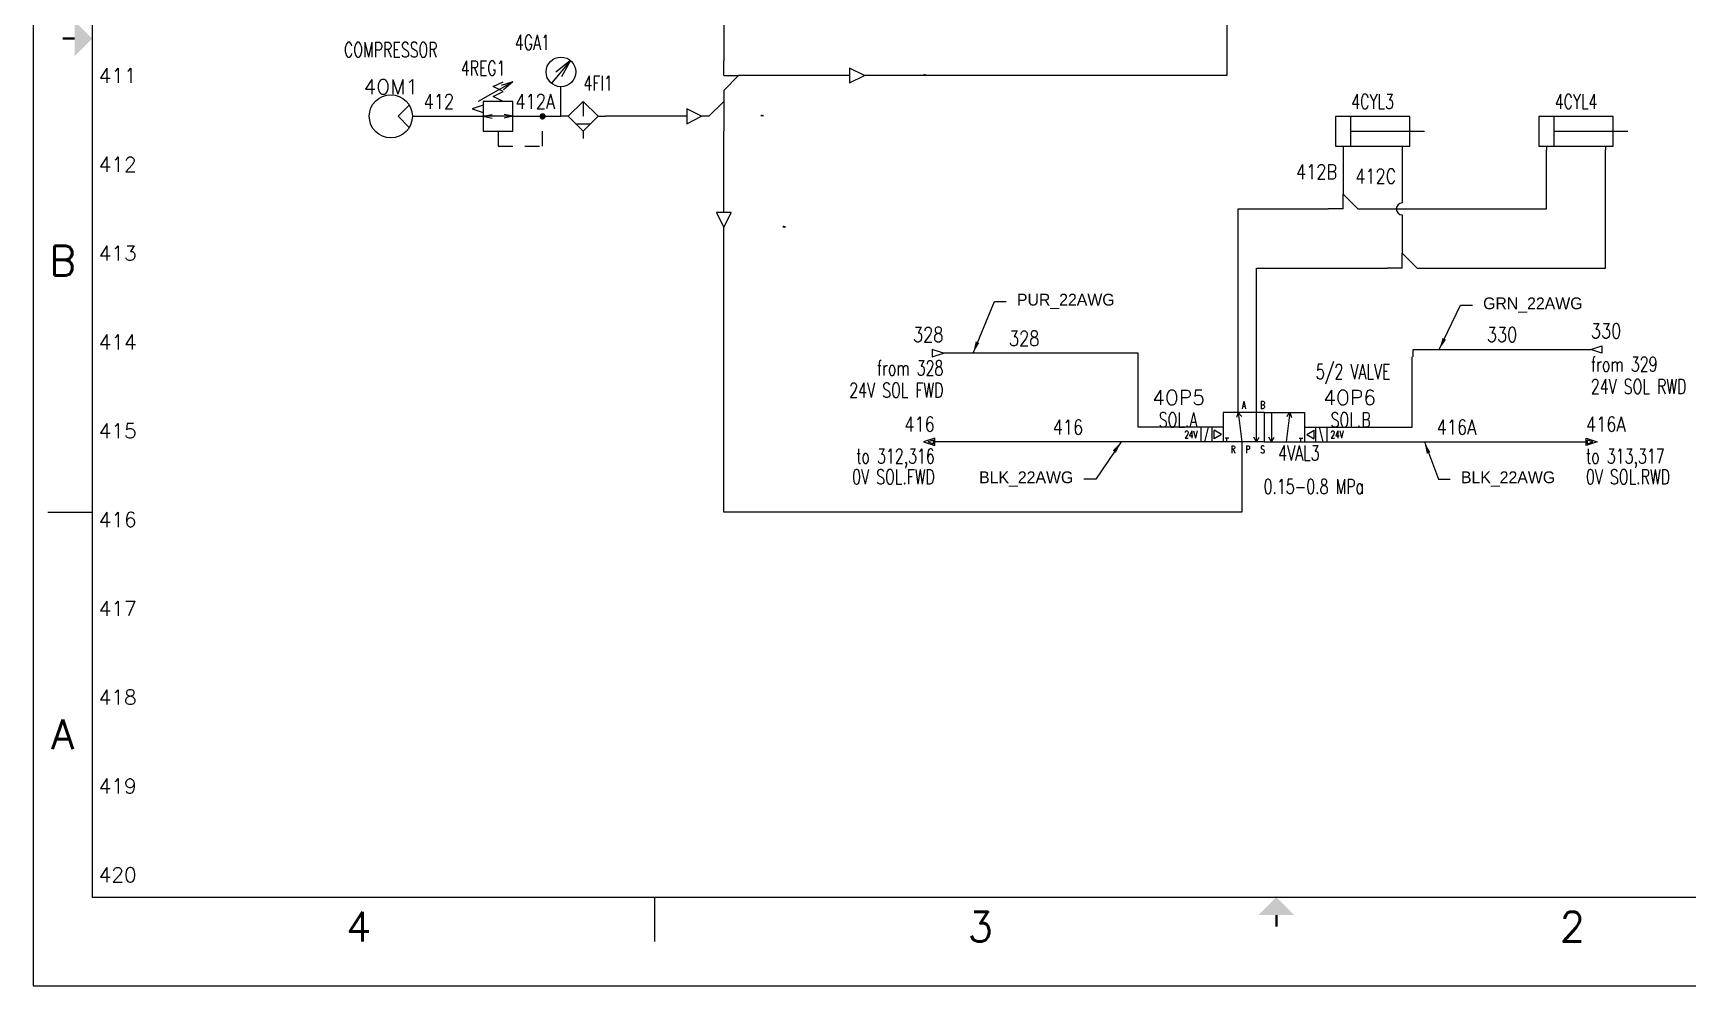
# Model space of a CAD drawing. Header units: inches. Extents: x 0 to 21, y 0 to 16.
# Drawn here: x 0 to 13.98, y 0 to 8.05 of the extents above; entities that cross this region are included whole.
import ezdxf
from ezdxf.enums import TextEntityAlignment as Align

# ---------------------------------------------------------------- set-up
doc = ezdxf.new("R2010")
doc.units = ezdxf.units.IN
doc.header["$MEASUREMENT"] = 0
doc.linetypes.add('DASHED', pattern=[0.1875, 0.125, -0.0625])
for name, color, linetype in [('BLK_22AWG', 7, 'Continuous'), ('DESC', 1, 'Continuous'), ('GRN_22AWG', 7, 'Continuous'), ('GRY_20AWG', 9, 'Continuous'), ('MISC', 2, 'Continuous'), ('POS', 3, 'Continuous'), ('PUR_22AWG', 7, 'Continuous'), ('SYMS', 7, 'Continuous'), ('TAGS', 51, 'Continuous'), ('TERMS', 4, 'Continuous'), ('Title Block', 7, 'Continuous'), ('Viewport', 7, 'Continuous'), ('WIRENO', 70, 'Continuous'), ('WIREREF', 61, 'Continuous'), ('WIREREF_DEST', 61, 'Continuous'), ('XREF', 7, 'Continuous')]:
    doc.layers.add(name, color=color, linetype=linetype)
doc.styles.add('Roman', font='romans')
doc.styles.add('WD', font='romans.shx')
doc.dimstyles.get("Standard").update_dxf_attribs({"dimtxt": 0.18, "dimasz": 0.18, "dimexe": 0.18, "dimexo": 0.0625, "dimgap": 0.09, "dimtad": 0, "dimtih": 1, "dimtoh": 1, "dimdec": 4, "dimzin": 0, "dimdsep": 46, "dimtxsty": 'Standard', "dimcen": 0.09, "dimadec": 0, "dimazin": 0, "dimtfac": 1, "dimtdec": 4, "dimtofl": 0, "dimtmove": 0, "dimatfit": 3, "dimfxl": 1, "dimtolj": 1, "dimtzin": 0, "dimarcsym": 0})

# ---------------------------------------------------------------- blocks, each defined once
blk = doc.blocks.new('ANSI_border_C')
at = {"layer": 'Title Block'}
for p, q in [((0, 16), (0, 0)), ((0.5, 15.25), (0.5, 0.75)), ((0.125, 4), (0.5, 4)), ((0.5, 0.75), (20.5, 0.75)), ((5.25, 0.375), (5.25, 0.75)), ((0, 0), (21, 0))]:
    blk.add_line(p, q, dxfattribs=at)
at = {"layer": 'Title Block', "const_width": 0.02}
for points in [[(0.25, 8), (0.35, 8)], [(10.5, 0.5), (10.5, 0.6)]]:
    blk.add_lwpolyline(points, dxfattribs=at)
at = {"layer": 'Title Block'}
for points in [[(0.35, 7.85), (0.35, 8.15), (0.5, 8)], [(10.35, 0.6), (10.65, 0.6), (10.5, 0.75)]]:
    blk.add_solid(points, dxfattribs=at)
at = {"layer": 'Title Block', "style": 'Roman'}
for s, p in [('B', (0.25, 6.125)), ('A', (0.25, 2.125)), ('4', (2.75, 0.5)), ('3', (8, 0.5)), ('2', (13, 0.5))]:
    blk.add_text(s, height=0.25, dxfattribs=at).set_placement(p, align=Align.MIDDLE_CENTER)
blk = doc.blocks.new('JIC_border_C')
blk.add_blockref('ANSI_border_C', (0, 0))
blk = doc.blocks.new('VVL1_5WAY_2POS')
for p, q in [((0.219, 0), (-0.125, 0)), ((-0.125, 0), (-0.125, -0.25)), ((0, 0), (-0.014, -0.043)), ((0, 0), (0.031, -0.25)), ((0, 0), (0.03, -0.034)), ((0.219, 0), (0.562, 0)), ((0.156, -0.25), (0.156, 0)), ((0.219, 0), (0.219, -0.25)), ((0.281, 0), (0.281, -0.25)), ((0.438, 0), (0.406, -0.25)), ((0.438, 0), (0.408, -0.034)), ((0.438, 0), (0.452, -0.043)), ((0.562, 0), (0.562, -0.25)), ((0.219, -0.25), (-0.125, -0.25)), ((-0.078, -0.219), (-0.109, -0.219)), ((-0.094, -0.25), (-0.094, -0.219)), ((0.156, -0.25), (0.134, -0.211)), ((0.156, -0.25), (0.179, -0.211)), ((0.219, -0.25), (0.562, -0.25)), ((0.281, -0.25), (0.259, -0.211)), ((0.281, -0.25), (0.304, -0.211)), ((0.516, -0.219), (0.547, -0.219)), ((0.531, -0.25), (0.531, -0.219))]:
    blk.add_line(p, q)
at = {"style": 'WD', "width": 0.7}
for tag, p, height in [('DESC1', (0.75, 0.5), 0.125), ('DESC2', (0.75, 0.344), 0.125), ('DESC3', (0.75, 0.188), 0.125), ('WDTAGALT', (0.75, 0.031), 0.125), ('TERM01', (0.031, 0.031), 0.0625), ('TERM02', (0.188, 0.031), 0.0625), ('TERM03', (0.312, 0.031), 0.0625), ('TERM04', (0.469, 0.031), 0.0625), ('TERM05', (-0.062, -0.344), 0.0625), ('TERM06', (0.062, -0.344), 0.0625), ('TERM07', (0.188, -0.344), 0.0625), ('TERM08', (0.312, -0.344), 0.0625), ('TERM09', (0.438, -0.344), 0.0625), ('TERM10', (0.562, -0.344), 0.0625)]:
    blk.add_attdef(tag, p, '', height=height, dxfattribs=at)
for tag, p in [('INST', (-0.188, 0.375)), ('LOC', (-0.188, 0.219)), ('TAG1', (-0.188, 0.062)), ('RATING1', (-0.188, -0.438))]:
    blk.add_attdef(tag, text='', height=0.125, dxfattribs=at).set_placement(p, align=Align.RIGHT)
at = {"style": 'WD'}
for tag, p, height, flags in [('X2TERM01', (0, 0), 0.005, 1), ('WDTYPE', (0.062, 0.062), 0.01, 1), ('X2TERM02', (0.156, 0), 0.005, 1), ('X2TERM03', (0.281, 0), 0.005, 1), ('X2TERM04', (0.438, 0), 0.005, 1), ('WDBLKNAM', (0.499, -0.062), 0.01, 9), ('FAMILY', (0.5, -0.094), 0.005, 9), ('X8TERM05', (-0.094, -0.25), 0.005, 1), ('X8TERM06', (0.031, -0.25), 0.005, 1), ('X8TERM07', (0.156, -0.25), 0.005, 1), ('X8TERM08', (0.281, -0.25), 0.005, 1), ('X8TERM09', (0.406, -0.25), 0.005, 1), ('X8TERM10', (0.531, -0.25), 0.005, 1)]:
    blk.add_attdef(tag, p, '', height=height, dxfattribs=dict(at, flags=flags))
at = {"linetype": 'Continuous', "style": 'WD', "flags": 9}
for tag, p in [('CAT', (0.5, -0.125)), ('ASSYCODE', (0.5, -0.188)), ('MFG', (0.5, -0.156))]:
    blk.add_attdef(tag, p, '', height=0.005, dxfattribs=at)
at = {"style": 'WD'}
blk.add_attdef('XREF', (0.562, -0.438), '', height=0.0625, dxfattribs=at)
blk = doc.blocks.new('VOP1_SOL_PILOT_PRESS_OP')
for p, q in [((0, 0), (-0.188, 0)), ((-0.188, -0.125), (-0.188, 0)), ((-0.156, -0.125), (-0.125, 0)), ((-0.093, -0.125), (-0.093, 0)), ((0, -0.125), (-0.188, -0.125)), ((-0.078, -0.099), (-0.078, -0.026)), ((-0.016, -0.062), (-0.078, -0.026)), ((-0.016, -0.062), (-0.078, -0.099))]:
    blk.add_line(p, q)
at = {"style": 'WD'}
for tag, height, p in [('TAG1', 0.125, (-0.219, 0.312)), ('XREF', 0.0625, (-0.219, -0.188))]:
    blk.add_attdef(tag, text='', height=height, dxfattribs=at).set_placement(p, align=Align.RIGHT)
at = {"style": 'WD', "width": 0.7}
for tag, height, p in [('WDTAGALT', 0.125, (-0.219, 0.156)), ('DESC1', 0.125, (-0.219, 0)), ('TERM20', 0.0625, (-0.219, -0.094))]:
    blk.add_attdef(tag, text='', height=height, dxfattribs=at).set_placement(p, align=Align.RIGHT)
at = {"style": 'WD'}
for tag, p, height, flags in [('WDBLKNAM', (0.062, 0.031), 0.01, 9), ('WDTYPE', (0.062, 0.062), 0.01, 1), ('FAMILY', (-0.156, -0.156), 0.005, 9)]:
    blk.add_attdef(tag, p, '', height=height, dxfattribs=dict(at, flags=flags))
at = {"linetype": 'Continuous', "style": 'WD', "flags": 9}
for tag, p in [('MFG', (-0.156, -0.188)), ('ASSYCODE', (-0.125, -0.188)), ('CAT', (-0.125, -0.156))]:
    blk.add_attdef(tag, p, '', height=0.005, dxfattribs=at)
blk = doc.blocks.new('VOP1_SOL_PILOT_PRESS_OP_R')
for p, q in [((0, 0), (0.188, 0)), ((0.093, -0.125), (0.093, 0)), ((0.156, -0.125), (0.125, 0)), ((0.188, -0.125), (0.188, 0)), ((0, -0.125), (0.188, -0.125)), ((0.016, -0.062), (0.078, -0.026)), ((0.016, -0.062), (0.078, -0.099)), ((0.078, -0.099), (0.078, -0.026))]:
    blk.add_line(p, q)
at = {"style": 'WD'}
for tag, p, height in [('TAG1', (0.219, 0.312), 0.125), ('XREF', (0.219, -0.188), 0.0625)]:
    blk.add_attdef(tag, p, '', height=height, dxfattribs=at)
at = {"style": 'WD', "width": 0.7}
for tag, p, height in [('WDTAGALT', (0.219, 0.156), 0.125), ('DESC1', (0.219, 0), 0.125), ('TERM20', (0.219, -0.094), 0.0625)]:
    blk.add_attdef(tag, p, '', height=height, dxfattribs=at)
at = {"style": 'WD'}
for tag, p, height, flags in [('WDBLKNAM', (0.062, 0.031), 0.01, 9), ('WDTYPE', (0.062, 0.062), 0.01, 1), ('FAMILY', (0.094, -0.156), 0.005, 9)]:
    blk.add_attdef(tag, p, '', height=height, dxfattribs=dict(at, flags=flags))
at = {"linetype": 'Continuous', "style": 'WD', "flags": 9}
for tag, p in [('MFG', (0.094, -0.188)), ('ASSYCODE', (0.125, -0.188)), ('CAT', (0.125, -0.156))]:
    blk.add_attdef(tag, p, '', height=0.005, dxfattribs=at)
blk = doc.blocks.new('HVL1_AIR_PRESS_REG')
for p, q in [((0.239, 0.251), (0.323, 0.292)), ((0.407, 0.292), (0.308, 0.259)), ((0.407, 0.292), (0.328, 0.224)), ((0.323, 0.209), (0.239, 0.251)), ((0.239, 0.167), (0.323, 0.209)), ((0.323, 0.125), (0.239, 0.167)), ((0, 0), (0.167, 0)), ((0.156, 0.094), (0.062, 0.062)), ((0.062, 0.062), (0.156, 0.031)), ((0.407, 0.125), (0.156, 0.125)), ((0.156, 0.125), (0.156, -0.125)), ((0.156, 0.102), (0.156, 0.018)), ((0.156, 0), (0.231, 0.015)), ((0.156, 0), (0.231, -0.015)), ((0.407, 0), (0.332, 0.015)), ((0.407, 0), (0.332, -0.015)), ((0.406, 0), (0.657, 0)), ((0.407, -0.125), (0.407, 0.125)), ((0.156, -0.125), (0.407, -0.125))]:
    blk.add_line(p, q)
at = {"linetype": 'DASHED'}
for p, q in [((0.657, -0.251), (0.657, 0)), ((0.281, -0.125), (0.281, -0.251)), ((0.281, -0.251), (0.657, -0.251))]:
    blk.add_line(p, q, dxfattribs=at)
for points in [[(0.407, 0.292), (0.114, 0.125), (0.114, 0.125)], [(0.407, 0), (0.156, 0), (0.156, 0)]]:
    blk.add_lwpolyline(points)
at = {"const_width": 0.0267}
blk.add_lwpolyline([(0.644, 0, 1), (0.67, 0, 1)], format="xyb", close=True, dxfattribs=at)
at = {"style": 'WD', "width": 0.7}
for tag, p, height in [('DESC1', (0.5, 0.656), 0.125), ('DESC2', (0.5, 0.5), 0.125), ('DESC3', (0.5, 0.344), 0.125), ('WDTAGALT', (0.5, 0.188), 0.125), ('TERM02', (0.656, 0.031), 0.0625)]:
    blk.add_attdef(tag, p, '', height=height, dxfattribs=at)
for tag, height, p in [('INST', 0.125, (0.094, 0.531)), ('LOC', 0.125, (0.094, 0.375)), ('TAG1', 0.125, (0.094, 0.219)), ('TERM01', 0.0625, (0.031, 0.031)), ('RATING1', 0.125, (0.156, -0.312))]:
    blk.add_attdef(tag, text='', height=height, dxfattribs=at).set_placement(p, align=Align.RIGHT)
at = {"style": 'WD'}
for tag, p, height, flags in [('X4TERM01', (0, 0), 0.005, 1), ('WDTYPE', (0.062, 0.062), 0.01, 1), ('X1TERM02', (0.668, 0), 0.005, 1), ('WDBLKNAM', (0.499, -0.063), 0.01, 9), ('FAMILY', (0.5, -0.094), 0.01, 9)]:
    blk.add_attdef(tag, p, '', height=height, dxfattribs=dict(at, flags=flags))
at = {"linetype": 'Continuous', "style": 'WD', "flags": 9}
for tag, p in [('CAT', (0.5, -0.125)), ('ASSYCODE', (0.5, -0.188)), ('MFG', (0.5, -0.156))]:
    blk.add_attdef(tag, p, '', height=0.01, dxfattribs=at)
at = {"style": 'WD'}
blk.add_attdef('XREF', (0.719, -0.188), '', height=0.0625, dxfattribs=at)
blk = doc.blocks.new('HFI1_MAN_DRAIN')
for p, q in [((0.062, 0), (0, 0)), ((0.187, 0.125), (0.062, 0)), ((0.062, 0), (0.187, -0.125)), ((0.313, 0), (0.187, 0.125)), ((0.313, 0), (0.375, 0)), ((0.125, -0.063), (0.25, -0.063)), ((0.187, -0.125), (0.313, 0)), ((0.187, -0.125), (0.187, -0.188))]:
    blk.add_line(p, q)
at = {"linetype": 'DASHED'}
blk.add_line((0.187, 0.125), (0.187, -0.063), dxfattribs=at)
at = {"style": 'WD', "width": 0.7}
for tag, p in [('INST', (0.182, 0.531)), ('LOC', (0.182, 0.375)), ('TAG1', (0.187, 0.219)), ('DESC1', (0.187, -0.344)), ('DESC2', (0.202, -0.5)), ('DESC3', (0.202, -0.656)), ('WDTAGALT', (0.202, -0.812))]:
    blk.add_attdef(tag, text='', height=0.125, dxfattribs=at).set_placement(p, align=Align.CENTER)
blk.add_attdef('TERM01', text='', height=0.0625, dxfattribs=at).set_placement((0.031, 0.031), align=Align.RIGHT)
at = {"style": 'WD'}
for tag, p, height, flags in [('X4TERM01', (0, 0), 0.005, 1), ('WDTYPE', (0.062, 0.062), 0.01, 1), ('WDBLKNAM', (0.187, 0.062), 0.01, 9), ('FAMILY', (0.187, 0.031), 0.01, 9), ('X1TERM02', (0.375, 0), 0.005, 1)]:
    blk.add_attdef(tag, p, '', height=height, dxfattribs=dict(at, flags=flags))
at = {"style": 'WD', "width": 0.7}
for tag, p, height in [('TERM02', (0.343, 0.031), 0.0625), ('RATING1', (0.344, -0.156), 0.125)]:
    blk.add_attdef(tag, p, '', height=height, dxfattribs=at)
at = {"style": 'WD'}
blk.add_attdef('XREF', text='', height=0.0625, dxfattribs=at).set_placement((0.062, -0.125), align=Align.RIGHT)
at = {"linetype": 'Continuous', "style": 'WD', "flags": 9}
for tag, p in [('ASSYCODE', (0.213, -0.05)), ('MFG', (0.211, -0.032)), ('CAT', (0.213, -0.013))]:
    blk.add_attdef(tag, text='', height=0.01, dxfattribs=at).set_placement(p, align=Align.CENTER)
blk = doc.blocks.new('HGA1_GAG')
for q in [(-0.043, -0.127), (0.004, -0.167)]:
    blk.add_line((0.08, -0.028), q)
blk.add_lwpolyline([(0.08, -0.028), (-0.08, -0.221), (-0.08, -0.221)])
blk.add_circle((0, -0.125), 0.125)
at = {"style": 'WD', "width": 0.7}
for tag, height, p in [('INST', 0.125, (-0.094, 0.375)), ('LOC', 0.125, (-0.094, 0.219)), ('TAG1', 0.125, (-0.094, 0.062)), ('TERM03', 0.0625, (-0.156, -0.094)), ('DESC1', 0.125, (-0.156, -0.344)), ('DESC2', 0.125, (-0.156, -0.5)), ('DESC3', 0.125, (-0.156, -0.656)), ('WDTAGALT', 0.125, (-0.156, -0.812))]:
    blk.add_attdef(tag, text='', height=height, dxfattribs=at).set_placement(p, align=Align.RIGHT)
at = {"style": 'WD'}
for tag, p, height, flags in [('X2TERM03', (0, -0.001), 0.005, 1), ('WDTYPE', (0.062, 0.062), 0.01, 1), ('X4TERM01', (-0.124, -0.125), 0.005, 1), ('FAMILY', (-0.035, -0.089), 0.01, 9), ('WDBLKNAM', (-0.032, -0.063), 0.01, 9), ('X1TERM02', (0.124, -0.125), 0.005, 1), ('X8TERM04', (0, -0.249), 0.005, 1)]:
    blk.add_attdef(tag, p, '', height=height, dxfattribs=dict(at, flags=flags))
at = {"style": 'WD', "width": 0.7}
for tag, p, height in [('TERM01', (0.031, 0.031), 0.0625), ('TERM02', (0.156, -0.094), 0.0625), ('TERM04', (0.031, -0.344), 0.0625), ('RATING1', (0.094, -0.562), 0.125)]:
    blk.add_attdef(tag, p, '', height=height, dxfattribs=at)
at = {"linetype": 'Continuous', "style": 'WD', "flags": 9}
for tag, p in [('MFG', (-0.037, -0.14)), ('CAT', (-0.035, -0.121)), ('ASSYCODE', (-0.035, -0.157))]:
    blk.add_attdef(tag, p, '', height=0.01, dxfattribs=at)
at = {"style": 'WD'}
blk.add_attdef('XREF', (0.156, -0.25), '', height=0.0625, dxfattribs=at)
blk = doc.blocks.new('VCY1_CYL_RETRACT')
for p, q in [((0.563, 0.281), (-0.063, 0.281)), ((-0.063, 0.281), (-0.063, 0.031)), ((0.062, 0.281), (0.062, 0.031)), ((0.563, 0.031), (0.563, 0.281)), ((0.062, 0.156), (0.688, 0.156)), ((-0.063, 0.031), (0.563, 0.031)), ((0, 0.031), (0, 0)), ((0.5, 0.031), (0.5, 0))]:
    blk.add_line(p, q)
at = {"style": 'WD', "width": 0.7}
for tag, p in [('INST', (0.25, 0.656)), ('LOC', (0.25, 0.5)), ('TAG1', (0.25, 0.344))]:
    blk.add_attdef(tag, text='', height=0.125, dxfattribs=at).set_placement(p, align=Align.CENTER)
for tag, p in [('DESC1', (-0.125, 0.156)), ('DESC2', (-0.125, 0)), ('DESC3', (-0.125, -0.156)), ('WDTAGALT', (-0.125, -0.312))]:
    blk.add_attdef(tag, text='', height=0.125, dxfattribs=at).set_placement(p, align=Align.RIGHT)
at = {"style": 'WD'}
for tag, p, height, flags in [('WDBLKNAM', (0.343, 0.281), 0.01, 9), ('FAMILY', (0.35, 0.268), 0.01, 9), ('X8TERM01', (0, 0), 0.005, 1), ('WDTYPE', (0.062, 0.062), 0.01, 1), ('X8TERM02', (0.5, 0), 0.005, 1)]:
    blk.add_attdef(tag, p, '', height=height, dxfattribs=dict(at, flags=flags))
blk.add_attdef('XREF', (0.656, 0.219), '', height=0.0625, dxfattribs=at)
at = {"linetype": 'Continuous', "style": 'WD', "flags": 9}
for tag, p in [('ASSYCODE', (0.375, 0.188)), ('MFG', (0.373, 0.205)), ('CAT', (0.375, 0.224))]:
    blk.add_attdef(tag, text='', height=0.01, dxfattribs=at).set_placement(p, align=Align.CENTER)
at = {"style": 'WD', "width": 0.7}
for tag, p, height in [('RATING1', (0.688, 0), 0.125), ('TERM01', (0.031, -0.094), 0.0625), ('TERM02', (0.531, -0.094), 0.0625)]:
    blk.add_attdef(tag, p, '', height=height, dxfattribs=at)
blk = doc.blocks.new('HFA1_FLOW_ARROW_R')
blk.add_lwpolyline([(-0.125, -0.0625), (0, 0), (-0.125, 0.0625)], close=True)
at = {"style": 'WD', "flags": 1}
for tag, p in [('X4TERM01', (-0.125, 0)), ('X1TERM01', (0, 0))]:
    blk.add_attdef(tag, p, '', height=0.0075, dxfattribs=at)
at = {"style": 'WD'}
blk.add_attdef('WDTYPE', (0.5, 0), '', height=0.01, dxfattribs=at)
blk = doc.blocks.new('HFA1_FLOW_ARROW_DWN')
blk.add_lwpolyline([(-0.0625, 0.125), (0, 0), (0.0625, 0.125)], close=True)
at = {"style": 'WD', "flags": 1}
for tag, p in [('X2TERM01', (0, 0.125)), ('X8TERM01', (0, 0))]:
    blk.add_attdef(tag, p, '', height=0.0075, dxfattribs=at)
at = {"style": 'WD'}
blk.add_attdef('WDTYPE', (0.5, 0), '', height=0.01, dxfattribs=at)
blk = doc.blocks.new('HT0_124')
for p, q in [((0, 0), (-0.125, 0)), ((0, 0), (0, 0.125)), ((0, 0.125), (0.125, 0))]:
    blk.add_line(p, q)
at = {"style": 'WD', "flags": 1}
for tag, p in [('X2TERM01', (0, 0.125)), ('X4TERM01', (-0.125, 0)), ('WDWSEQ', (0.08, 0.074)), ('X1TERM01', (0.125, 0))]:
    blk.add_attdef(tag, p, '', height=0.02, dxfattribs=at)
blk = doc.blocks.new('HT0_284')
for p, q in [((-0.125, 0), (0, 0.125)), ((0, 0.125), (0, -0.125))]:
    blk.add_line(p, q)
at = {"style": 'WD', "flags": 1}
for tag, p in [('X2TERM01', (0, 0.125)), ('X4TERM01', (-0.125, 0)), ('WDWSEQ', (-0.132, -0.045)), ('X8TERM01', (0, -0.125))]:
    blk.add_attdef(tag, p, '', height=0.02, dxfattribs=at)
blk = doc.blocks.new('HT0_812')
for p, q in [((0, 0), (0, 0.125)), ((0, 0), (0.125, 0)), ((0.125, 0), (0, -0.125))]:
    blk.add_line(p, q)
at = {"style": 'WD', "flags": 1}
for tag, p in [('X2TERM01', (0, 0.125)), ('WDWSEQ', (0.096, 0.061)), ('X1TERM01', (0.125, 0)), ('X8TERM01', (0, -0.125))]:
    blk.add_attdef(tag, p, '', height=0.02, dxfattribs=at)
blk = doc.blocks.new('WD_WNV')
at = {"linetype": 'Continuous', "style": 'WD', "width": 0.8}
blk.add_attdef('WIRENO', text='', height=0.125, dxfattribs=at).set_placement((-0.05, 0), align=Align.MIDDLE_RIGHT)
at = {"style": 'WD', "flags": 1}
for tag, p in [('W01USER', (-0.062, 0.094)), ('W02USER', (-0.062, 0.086)), ('W03USER', (-0.062, 0.078)), ('W04USER', (-0.062, 0.07)), ('W05USER', (-0.062, 0.062)), ('W06USER', (-0.062, 0.055)), ('W07USER', (-0.062, 0.047)), ('W08USER', (-0.062, 0.039)), ('W09USER', (-0.062, 0.031)), ('W10USER', (-0.062, 0.023))]:
    blk.add_attdef(tag, text='', height=0.005, dxfattribs=at).set_placement(p, align=Align.CENTER)
blk = doc.blocks.new('COMPRESSOR')
at = {"layer": 'GRY_20AWG'}
for p, q in [((0.156, 0.094), (0.062, 0)), ((0.062, 0), (0.156, -0.094))]:
    blk.add_line(p, q, dxfattribs=at)
blk.add_circle((0, 0), 0.182, dxfattribs=at)
at = {"style": 'WD', "width": 0.7}
for tag, p in [('INST', (0, 0.982)), ('LOC', (0, 0.812)), ('DESC1', (0, 0.656)), ('DESC2', (0, 0.5)), ('DESC3', (0, 0.352)), ('XREFNO', (-0.531, 0.199)), ('XREFNC', (-0.531, 0.055)), ('STATE', (-0.531, -0.234)), ('XREF', (0, -0.219)), ('PINLIST', (-0.531, -0.523)), ('PEER_PINLIST', (-0.531, -0.668)), ('WDTAGALT', (-0.531, -0.812)), ('WD_WEBLINK', (-0.531, -0.971)), ('WD_JUMPERS', (-0.531, -1.116))]:
    blk.add_attdef(tag, text='', height=0.125, dxfattribs=at).set_placement(p, align=Align.CENTER)
at = {"style": 'WD'}
for tag, p, height, flags in [('CONTACT', (-0.327, 0.698), 0.01, 1), ('FAMILY', (0.205, 0.152), 0.01, 9), ('X1TERM01', (0.188, 0), 0.005, 1)]:
    blk.add_attdef(tag, p, '', height=height, dxfattribs=dict(at, flags=flags))
for tag, flags, p in [('WDTYPE', 1, (-0.302, 0.614)), ('ASSYCODE', 9, (0.23, 0.071)), ('MFG', 9, (0.228, 0.089)), ('CAT', 9, (0.23, 0.108))]:
    blk.add_attdef(tag, text='', height=0.01, dxfattribs=dict(at, flags=flags)).set_placement(p, align=Align.CENTER)
blk.add_attdef('TAG1', text='', height=0.125, dxfattribs=at).set_placement((0, 0.188), align=Align.CENTER)
at = {"style": 'WD', "width": 0.8}
blk.add_attdef('TERM01', text='', height=0.125, dxfattribs=at).set_placement((0.242, -0.015), align=Align.TOP_LEFT)
blk = doc.blocks.new('HA1S3')
for points in [[(0, 0), (0, 0.031), (-0.094, 0), (0, -0.031), (0, 0)], [(-0.011, -0.016), (-0.011, 0.016), (-0.058, 0), (-0.011, -0.016)]]:
    blk.add_lwpolyline(points)
at = {"style": 'WD', "width": 0.8, "flags": 8}
blk.add_attdef('WIRENO', text='', height=0.125, dxfattribs=at).set_placement((0, 0.087), align=Align.RIGHT)
at = {"style": 'WD', "flags": 1}
blk.add_attdef('SIGCODE', text='', height=0.01, dxfattribs=at).set_placement((-0.02, 0.047), align=Align.RIGHT)
blk.add_attdef('X1TERM01', (0, 0), '', height=0.01, dxfattribs=at)
at = {"style": 'WD', "width": 0.7}
for tag, p in [('XREF', (0, -0.181)), ('DESC1', (0, -0.356))]:
    blk.add_attdef(tag, text='', height=0.125, dxfattribs=at).set_placement(p, align=Align.RIGHT)
blk = doc.blocks.new('HA1S1')
for points in [[(0, 0), (0, 0.031), (0.094, 0), (0, -0.031), (0, 0)], [(0.011, 0.016), (0.011, -0.016), (0.058, 0), (0.011, 0.016)]]:
    blk.add_lwpolyline(points)
at = {"style": 'WD', "width": 0.8, "flags": 8}
blk.add_attdef('WIRENO', (0, 0.087), '', height=0.125, dxfattribs=at)
at = {"style": 'WD', "flags": 1}
for tag, p in [('SIGCODE', (-0.02, 0.047)), ('X4TERM01', (0, 0))]:
    blk.add_attdef(tag, p, '', height=0.01, dxfattribs=at)
at = {"style": 'WD', "width": 0.7}
for tag, p in [('XREF', (0, -0.181)), ('DESC1', (0, -0.356))]:
    blk.add_attdef(tag, p, '', height=0.125, dxfattribs=at)
blk = doc.blocks.new('HA1D3')
blk.add_lwpolyline([(-0.094, 0), (-0.094, -0.031), (0, 0), (-0.094, 0.031), (-0.094, 0)])
at = {"style": 'WD', "width": 0.8, "flags": 8}
blk.add_attdef('WIRENO', text='', height=0.125, dxfattribs=at).set_placement((0, 0.094), align=Align.RIGHT)
at = {"style": 'WD', "flags": 1}
blk.add_attdef('SIGCODE', text='', height=0.01, dxfattribs=at).set_placement((-0.02, 0.047), align=Align.RIGHT)
blk.add_attdef('X1TERM01', (0, 0), '', height=0.01, dxfattribs=at)
at = {"style": 'WD', "width": 0.7}
for tag, p in [('XREF', (0, -0.188)), ('DESC1', (0, -0.375))]:
    blk.add_attdef(tag, text='', height=0.125, dxfattribs=at).set_placement(p, align=Align.RIGHT)
blk = doc.blocks.new('HA1D1')
blk.add_lwpolyline([(0.094, 0), (0.094, -0.031), (0, 0), (0.094, 0.031), (0.094, 0)])
at = {"style": 'WD', "width": 0.8, "flags": 8}
blk.add_attdef('WIRENO', (0, 0.094), '', height=0.125, dxfattribs=at)
at = {"style": 'WD', "flags": 1}
for tag, p in [('SIGCODE', (-0.02, 0.047)), ('X4TERM01', (0, 0))]:
    blk.add_attdef(tag, p, '', height=0.01, dxfattribs=at)
at = {"style": 'WD', "width": 0.7}
for tag, p in [('XREF', (0, -0.188)), ('DESC1', (0, -0.375))]:
    blk.add_attdef(tag, p, '', height=0.125, dxfattribs=at)
blk = doc.blocks.new('WD_WNH')
at = {"linetype": 'Continuous', "style": 'WD', "width": 0.8}
blk.add_attdef('WIRENO', text='', height=0.125, dxfattribs=at).set_placement((0, 0.062), align=Align.CENTER)
at = {"style": 'WD', "flags": 1}
for tag, p in [('W01USER', (0, 0.078)), ('W02USER', (0, 0.07)), ('W03USER', (0, 0.062)), ('W04USER', (0, 0.055)), ('W05USER', (0, 0.047)), ('W06USER', (0, 0.039)), ('W07USER', (0, 0.031)), ('W08USER', (0, 0.023)), ('W09USER', (0, 0.016)), ('W10USER', (0, 0.008))]:
    blk.add_attdef(tag, text='', height=0.005, dxfattribs=at).set_placement(p, align=Align.CENTER)

msp = doc.modelspace()

# ---------------------------------------------------------------- linework, layer by layer
at = {"layer": 'BLK_22AWG'}
for p, q in [((9.865, 4.594), (7.615, 4.594)), ((10.927, 4.594), (13.115, 4.594))]:
    msp.add_line(p, q, dxfattribs=at)
at = {"layer": 'GRN_22AWG'}
for p, q in [((11.646, 5.188), (11.646, 5.312)), ((11.656, 5.312), (11.656, 5.375)), ((11.656, 5.375), (13.156, 5.375)), ((11.646, 4.719), (11.646, 5.188)), ((10.927, 4.719), (11.646, 4.719))]:
    msp.add_line(p, q, dxfattribs=at)
at = {"layer": 'GRY_20AWG'}
for p, q in [((5.833, 8.812), (5.833, 7.812)), ((10.083, 8.531), (10.083, 7.688)), ((6.896, 7.688), (5.958, 7.688)), ((10.083, 7.688), (7.021, 7.688)), ((4.458, 7.344), (4.458, 7.595)), ((5.833, 7.562), (5.833, 7.469)), ((3.208, 7.344), (3.646, 7.344)), ((4.314, 7.344), (4.458, 7.344)), ((5.083, 7.344), (4.833, 7.344)), ((5.333, 7.344), (5.083, 7.344)), ((5.521, 7.344), (5.333, 7.344)), ((5.708, 7.344), (5.646, 7.344)), ((5.833, 6.531), (5.833, 7.219)), ((11.063, 7.062), (11.063, 6.688)), ((11.563, 7.062), (11.563, 6.612)), ((12.781, 6.562), (12.781, 7.062)), ((13.281, 6.562), (13.281, 7.062)), ((10.177, 4.844), (10.177, 6.562)), ((10.177, 6.562), (10.938, 6.562)), ((11.188, 6.562), (12.781, 6.562)), ((11.563, 6.513), (11.563, 6.188)), ((13.281, 6.062), (13.281, 6.562)), ((13.281, 6.562), (13.281, 6.562)), ((5.833, 4), (5.833, 6.406)), ((10.333, 4.844), (10.333, 6.062)), ((10.333, 6.062), (11.438, 6.062)), ((11.688, 6.062), (12.75, 6.062)), ((12.75, 6.062), (13.125, 6.062)), ((13.125, 6.062), (13.25, 6.062)), ((13.25, 6.062), (13.281, 6.062)), ((10.208, 4.594), (10.208, 4)), ((10.208, 4), (5.833, 4))]:
    msp.add_line(p, q, dxfattribs=at)
msp.add_arc((11.563, 6.562), 0.05, 90, 270, dxfattribs=at)
at = {"layer": 'PUR_22AWG'}
for p, q in [((9.052, 5.344), (7.688, 5.344)), ((9.333, 5.344), (9.052, 5.344)), ((9.333, 5.188), (9.333, 5.344)), ((9.333, 4.719), (9.333, 5.188)), ((9.865, 4.719), (9.333, 4.719))]:
    msp.add_line(p, q, dxfattribs=at)

# ---------------------------------------------------------------- block references
at = {"layer": 'GRY_20AWG'}
for name, p in [('HT0_812', (5.833, 7.688)), ('HT0_284', (5.833, 7.344)), ('HT0_124', (11.063, 6.562)), ('HT0_124', (11.563, 6.062))]:
    msp.add_blockref(name, p, dxfattribs=at)
at = {"layer": 'SYMS'}
ref = msp.add_blockref('COMPRESSOR', (3.021, 7.344), dxfattribs=at)
ref.add_attrib('TAG1', '4OM1', dxfattribs={"layer": 'TAGS', "height": 0.125, "style": 'WD'}).set_placement((3.021, 7.531), align=Align.CENTER)
ref.add_attrib('DESC2', 'COMPRESSOR', dxfattribs={"layer": 'DESC', "height": 0.125, "style": 'WD', "width": 0.7}).set_placement((3.021, 7.844), align=Align.CENTER)
ref = msp.add_blockref('HGA1_GAG', (4.458, 7.844), dxfattribs=at)
ref.add_attrib('TAG1', '4GA1', dxfattribs={"layer": 'TAGS', "height": 0.125, "style": 'WD', "width": 0.7}).set_placement((4.365, 7.906), align=Align.RIGHT)
ref = msp.add_blockref('HVL1_AIR_PRESS_REG', (3.646, 7.344), dxfattribs=at)
ref.add_attrib('TAG1', '4REG1', dxfattribs={"layer": 'TAGS', "height": 0.125, "style": 'WD', "width": 0.7}).set_placement((3.99, 7.688), align=Align.RIGHT)
ref = msp.add_blockref('HFI1_MAN_DRAIN', (4.458, 7.344), dxfattribs=at)
ref.add_attrib('TAG1', '4FI1', dxfattribs={"layer": 'TAGS', "height": 0.125, "style": 'WD', "width": 0.7}).set_placement((4.771, 7.562), align=Align.CENTER)
for name, p in [('HFA1_FLOW_ARROW_R', (7.021, 7.688)), ('HFA1_FLOW_ARROW_R', (5.646, 7.344)), ('HFA1_FLOW_ARROW_DWN', (5.833, 6.406))]:
    msp.add_blockref(name, p, dxfattribs=at).add_auto_attribs({'WDTYPE': 'PN'})
ref = msp.add_blockref('VCY1_CYL_RETRACT', (11.063, 7.062), dxfattribs=at)
ref.add_attrib('TAG1', '4CYL3', dxfattribs={"layer": 'TAGS', "height": 0.125, "style": 'WD', "width": 0.7}).set_placement((11.313, 7.406), align=Align.CENTER)
ref = msp.add_blockref('VCY1_CYL_RETRACT', (12.781, 7.062), dxfattribs=at)
ref.add_attrib('TAG1', '4CYL4', dxfattribs={"layer": 'TAGS', "height": 0.125, "style": 'WD', "width": 0.7}).set_placement((13.031, 7.406), align=Align.CENTER)
ref = msp.add_blockref('HA1D1', (13.156, 5.375), dxfattribs=at)
ref.add_attrib('DESC1', '24V SOL RWD', (13.156, 5), dxfattribs={"layer": 'DESC', "height": 0.125, "style": 'WD', "width": 0.7})
ref.add_attrib('WIRENO', '330', (13.156, 5.469), dxfattribs={"layer": 'WIREREF_DEST', "height": 0.125, "style": 'WD', "width": 0.8, "flags": 8})
ref.add_attrib('XREF', 'from 329', (13.156, 5.188), dxfattribs={"layer": 'XREF', "height": 0.125, "style": 'WD', "width": 0.7})
ref = msp.add_blockref('HA1D3', (7.688, 5.344), dxfattribs=at)
ref.add_attrib('DESC1', '24V SOL FWD', dxfattribs={"layer": 'DESC', "height": 0.125, "style": 'WD', "width": 0.7}).set_placement((7.688, 4.969), align=Align.RIGHT)
ref.add_attrib('WIRENO', '328', dxfattribs={"layer": 'WIREREF_DEST', "height": 0.125, "style": 'WD', "width": 0.8, "flags": 8}).set_placement((7.688, 5.438), align=Align.RIGHT)
ref.add_attrib('XREF', 'from 328', dxfattribs={"layer": 'XREF', "height": 0.125, "style": 'WD', "width": 0.7}).set_placement((7.688, 5.156), align=Align.RIGHT)
ref = msp.add_blockref('VVL1_5WAY_2POS', (10.177, 4.844), dxfattribs=at)
ref.add_attrib('TERM02', 'B', (10.365, 4.875), dxfattribs={"layer": 'TERMS', "height": 0.0625, "style": 'WD', "width": 0.7})
ref.add_attrib('TERM07', 'S', (10.365, 4.5), dxfattribs={"layer": 'TERMS', "height": 0.0625, "style": 'WD', "width": 0.7})
ref.add_attrib('TERM05', 'R', (10.115, 4.5), dxfattribs={"layer": 'TERMS', "height": 0.0625, "style": 'WD', "width": 0.7})
ref.add_attrib('TERM06', 'P', (10.24, 4.5), dxfattribs={"layer": 'TERMS', "height": 0.0625, "style": 'WD', "width": 0.7})
ref.add_attrib('TAG1', '4VAL3', dxfattribs={"layer": 'TAGS', "height": 0.125, "style": 'WD', "width": 0.7}).set_placement((10.865, 4.438), align=Align.RIGHT)
ref.add_attrib('TERM01', 'A', (10.208, 4.875), dxfattribs={"layer": 'TERMS', "height": 0.0625, "style": 'WD', "width": 0.7})
ref.add_attrib('RATING1', '0.15-0.8 MPa', dxfattribs={"layer": 'MISC', "height": 0.125, "style": 'WD', "width": 0.7}).set_placement((11.24, 4.156), align=Align.RIGHT)
ref.add_attrib('DESC2', '5/2 VALVE', (10.833, 5.125), dxfattribs={"layer": 'DESC', "height": 0.125, "style": 'WD', "width": 0.7})
ref = msp.add_blockref('VOP1_SOL_PILOT_PRESS_OP', (10.052, 4.719), dxfattribs=at)
ref.add_attrib('TERM20', '24V', dxfattribs={"layer": 'TERMS', "height": 0.0625, "style": 'WD', "width": 0.7}).set_placement((9.833, 4.625), align=Align.RIGHT)
ref.add_attrib('DESC1', 'SOL.A', dxfattribs={"layer": 'DESC', "height": 0.125, "style": 'WD', "width": 0.7}).set_placement((9.833, 4.719), align=Align.RIGHT)
ref.add_attrib('TAG1', '4OP5', dxfattribs={"layer": 'TAGS', "height": 0.125, "style": 'WD'}).set_placement((9.896, 4.906), align=Align.RIGHT)
ref = msp.add_blockref('VOP1_SOL_PILOT_PRESS_OP_R', (10.74, 4.719), dxfattribs=at)
ref.add_attrib('TERM20', '24V', (10.958, 4.625), dxfattribs={"layer": 'TERMS', "height": 0.0625, "style": 'WD', "width": 0.7})
ref.add_attrib('DESC1', 'SOL.B', (10.958, 4.719), dxfattribs={"layer": 'DESC', "height": 0.125, "style": 'WD', "width": 0.7})
ref.add_attrib('TAG1', '4OP6', (10.896, 4.906), dxfattribs={"layer": 'TAGS', "height": 0.125, "style": 'WD'})
ref = msp.add_blockref('HA1S3', (7.615, 4.594), dxfattribs=at)
ref.add_attrib('DESC1', '0V SOL.FWD', dxfattribs={"layer": 'DESC', "height": 0.125, "style": 'WD', "width": 0.7}).set_placement((7.615, 4.237), align=Align.RIGHT)
ref.add_attrib('WIRENO', '416', dxfattribs={"layer": 'WIREREF', "height": 0.125, "style": 'WD', "width": 0.8, "flags": 8}).set_placement((7.615, 4.681), align=Align.RIGHT)
ref.add_attrib('XREF', 'to 312,316', dxfattribs={"layer": 'XREF', "height": 0.125, "style": 'WD', "width": 0.7}).set_placement((7.615, 4.412), align=Align.RIGHT)
ref = msp.add_blockref('HA1S1', (13.115, 4.594), dxfattribs=at)
ref.add_attrib('DESC1', '0V SOL.RWD', (13.115, 4.237), dxfattribs={"layer": 'DESC', "height": 0.125, "style": 'WD', "width": 0.7})
ref.add_attrib('WIRENO', '416A', (13.115, 4.681), dxfattribs={"layer": 'WIREREF', "height": 0.125, "style": 'WD', "width": 0.8, "flags": 8})
ref.add_attrib('XREF', 'to 313,317', (13.115, 4.412), dxfattribs={"layer": 'XREF', "height": 0.125, "style": 'WD', "width": 0.7})
at = {"layer": 'Viewport'}
msp.add_blockref('JIC_border_C', (0, 0), dxfattribs=at)
at = {"layer": 'WIRENO'}
ref = msp.add_blockref('WD_WNH', (3.427, 7.344), dxfattribs=at)
ref.add_attrib('WIRENO', '412', dxfattribs={"linetype": 'Continuous', "height": 0.125, "style": 'WD', "width": 0.8}).set_placement((3.427, 7.406), align=Align.CENTER)
ref = msp.add_blockref('WD_WNV', (4.458, 7.469), dxfattribs=at)
ref.add_attrib('WIRENO', '412A', dxfattribs={"linetype": 'Continuous', "height": 0.125, "style": 'WD', "width": 0.8}).set_placement((4.408, 7.469), align=Align.MIDDLE_RIGHT)
ref = msp.add_blockref('WD_WNV', (11.063, 6.875), dxfattribs=at)
ref.add_attrib('WIRENO', '412B', dxfattribs={"linetype": 'Continuous', "height": 0.125, "style": 'WD', "width": 0.8}).set_placement((11.013, 6.875), align=Align.MIDDLE_RIGHT)
ref = msp.add_blockref('WD_WNV', (11.563, 6.838), dxfattribs=at)
ref.add_attrib('WIRENO', '412C', dxfattribs={"linetype": 'Continuous', "height": 0.125, "style": 'WD', "width": 0.8}).set_placement((11.513, 6.838), align=Align.MIDDLE_RIGHT)
ref = msp.add_blockref('WD_WNH', (8.37, 5.344), dxfattribs=at)
ref.add_attrib('WIRENO', '328', dxfattribs={"linetype": 'Continuous', "height": 0.125, "style": 'WD', "width": 0.8}).set_placement((8.37, 5.406), align=Align.CENTER)
ref = msp.add_blockref('WD_WNH', (12.406, 5.375), dxfattribs=at)
ref.add_attrib('WIRENO', '330', dxfattribs={"linetype": 'Continuous', "height": 0.125, "style": 'WD', "width": 0.8}).set_placement((12.406, 5.438), align=Align.CENTER)
ref = msp.add_blockref('WD_WNH', (8.74, 4.594), dxfattribs=at)
ref.add_attrib('WIRENO', '416', dxfattribs={"linetype": 'Continuous', "height": 0.125, "style": 'WD', "width": 0.8}).set_placement((8.74, 4.656), align=Align.CENTER)
ref = msp.add_blockref('WD_WNH', (12.021, 4.594), dxfattribs=at)
ref.add_attrib('WIRENO', '416A', dxfattribs={"linetype": 'Continuous', "height": 0.125, "style": 'WD', "width": 0.8}).set_placement((12.021, 4.656), align=Align.CENTER)

# ---------------------------------------------------------------- texts
at = {"style": 'WD'}
for s, p in [('411', (0.875, 7.688)), ('412', (0.875, 6.938)), ('413', (0.875, 6.188)), ('414', (0.875, 5.438)), ('415', (0.875, 4.688)), ('416', (0.875, 3.938)), ('417', (0.875, 3.188)), ('418', (0.875, 2.438)), ('419', (0.875, 1.688)), ('420', (0.875, 0.938))]:
    msp.add_text(s, height=0.125, dxfattribs=at).set_placement(p, align=Align.MIDDLE_RIGHT)
at = {"layer": 'POS', "char_height": 0.1}
for s, insert, attachment_point in [('\\A1;PUR_22AWG', (8.309, 5.781), 4), ('\\A1;GRN_22AWG', (12.246, 5.75), 4), ('\\A1;BLK_22AWG', (8.785, 4.281), 6), ('\\A1;BLK_22AWG', (12.059, 4.281), 4)]:
    msp.add_mtext(s, dxfattribs=dict(at, insert=insert, attachment_point=attachment_point))

# ---------------------------------------------------------------- leaders
at = {"layer": 'SYMS', "annotation_type": 0, "has_hookline": 1, "text_width": 0.9}
for points, hookline_direction in [([(7.938, 5.344), (8.119, 5.781), (8.219, 5.781)], 0), ([(11.875, 5.375), (12.056, 5.75), (12.156, 5.75)], 0), ([(9.188, 4.594), (8.975, 4.281), (8.875, 4.281)], 1), ([(11.75, 4.594), (11.869, 4.281), (11.969, 4.281)], 0)]:
    msp.add_leader(points, dimstyle='Standard', override={"dimtxt": 0.1, "dimasz": 0.1}, dxfattribs=dict(at, hookline_direction=hookline_direction))

doc.saveas('drawing.dxf')
